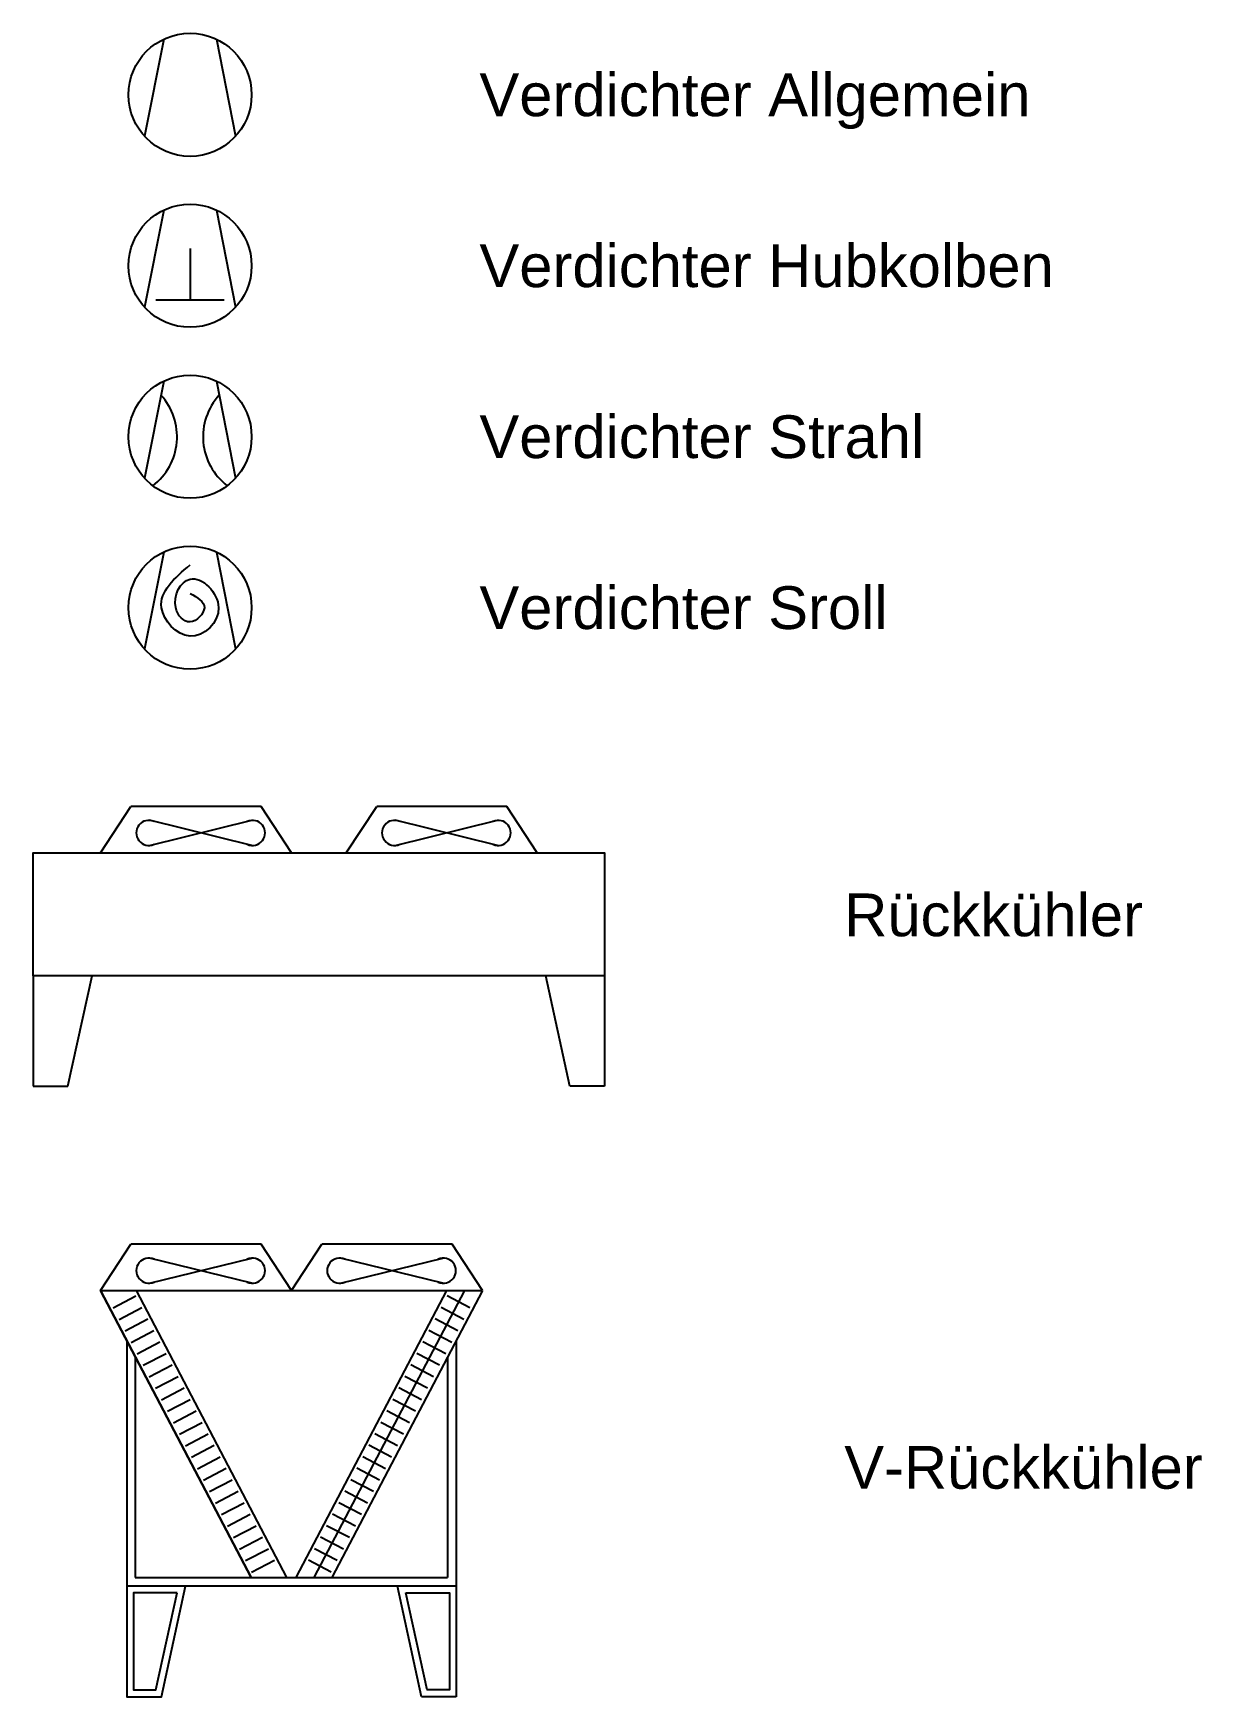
# Model space of a CAD drawing. Header units: millimetres. Extents: x 497 to 3913, y 3423 to 8288.
import ezdxf
from ezdxf.enums import TextEntityAlignment as Align

# ---------------------------------------------------------------- set-up
doc = ezdxf.new("R2010")
doc.units = ezdxf.units.MM
doc.styles.get("Standard").update_dxf_attribs({"font": 'arial.ttf'})

# ---------------------------------------------------------------- blocks, each defined once
blk = doc.blocks.new('Rückkühler')
at = {"color": 7}
for p, q in [((-638.3, 180), (-549.4, 315.1)), ((-169, 315.1), (-549.4, 315.1)), ((-80.1, 180), (-169, 315.1)), ((80.1, 180), (169, 315.1)), ((549.4, 315.1), (169, 315.1)), ((638.3, 180), (549.4, 315.1)), ((-495.4, 201.2), (-196, 274.6)), ((-196, 201.2), (-495.4, 274.6)), ((522.4, 201.2), (223.1, 274.6)), ((223.1, 201.2), (522.4, 274.6)), ((-835, -180), (-835, -503.4)), ((-733.9, -503.4), (-663.1, -180)), ((733.9, -503.4), (663.1, -180)), ((835, -180), (835, -503.4)), ((-835, -503.4), (-733.9, -503.4)), ((835, -503.4), (733.9, -503.4))]:
    blk.add_line(p, q, dxfattribs=at)
blk.add_lwpolyline([(835, -180), (-835, -180), (-835, 180), (835, 180)], close=True, dxfattribs=at)
for centre, start, end in [((-497.3, 237.9), 65.4303, 294.5697), ((-194.1, 237.9), 245.4303, 114.5697), ((221.2, 237.9), 65.4303, 294.5697), ((524.3, 237.9), 245.4303, 114.5697)]:
    blk.add_arc(centre, 36.7, start, end, dxfattribs=at)
blk = doc.blocks.new('Verdichter Allgemein')
for p, q in [((-77, 162.7), (-133.3, -120.9)), ((77, 162.7), (133.3, -120.9))]:
    blk.add_line(p, q)
blk.add_circle((0, 0), 180)
blk = doc.blocks.new('Verdichter Strahl')
for p, q in [((-77, 162.7), (-133.3, -120.9)), ((77, 162.7), (133.3, -120.9))]:
    blk.add_line(p, q)
blk.add_circle((0, 0), 180)
for centre, start, end in [((-217.9, 0), 307.2574, 42.4764), ((217.9, 0), 137.5236, 232.7426)]:
    blk.add_arc(centre, 180, start, end)
blk = doc.blocks.new('Verdichter Sroll')
for p, q in [((-77, 162.7), (-133.3, -120.9)), ((77, 162.7), (133.3, -120.9))]:
    blk.add_line(p, q)
blk.add_circle((0, 0), 180)
blk.add_open_spline([(0, 41.7), (21.1, 29.6), (63.2, 5.4), (-2.4, -63.4), (-63.6, 9.6), (-0.9, 129), (128.5, -3.3), (-3.3, -125.7), (-125.6, 18.1), (-45.1, 86.6), (0, 125)], degree=3, knots=[0, 0, 0, 0, 59.033317, 118.066634, 177.099952, 270.327783, 388.217242, 506.106701, 623.99616, 774.224207, 774.224207, 774.224207, 774.224207])
blk = doc.blocks.new('Verdichter Hubkolben')
for p, q in [((-77, 162.7), (-133.3, -120.9)), ((77, 162.7), (133.3, -120.9)), ((0, 50), (0, -100)), ((-100, -100), (100, -100))]:
    blk.add_line(p, q)
blk.add_circle((0, 0), 180)
blk = doc.blocks.new('V-Rückkühler')
for p, q in [((-558.1, 1188.3), (-469.3, 1323.4)), ((-88.8, 1323.4), (-469.3, 1323.4)), ((0, 1188.3), (-88.8, 1323.4)), ((0, 1188.3), (88.8, 1323.4)), ((469.3, 1323.4), (88.8, 1323.4)), ((558.1, 1188.3), (469.3, 1323.4)), ((-415.2, 1209.5), (-115.9, 1282.9)), ((-115.9, 1209.5), (-415.2, 1282.9)), ((442.2, 1209.5), (142.9, 1282.9)), ((142.9, 1209.5), (442.2, 1282.9)), ((-118.2, 348.4), (-558.1, 1188.3)), ((-558.1, 1188.3), (558.1, 1188.3)), ((-521.2, 1137.3), (-454.8, 1172.1)), ((-13.1, 348.4), (-453, 1188.3)), ((453, 1188.3), (13.1, 348.4)), ((505.6, 1188.3), (65.6, 348.4)), ((558.1, 1188.3), (118.2, 348.4)), ((521.2, 1137.3), (454.8, 1172.1)), ((-503.6, 1103.7), (-437.2, 1138.5)), ((503.6, 1103.7), (437.2, 1138.5)), ((-486, 1070.1), (-419.6, 1104.9)), ((-468.4, 1036.5), (-402, 1071.3)), ((468.4, 1036.5), (402, 1071.3)), ((486, 1070.1), (419.6, 1104.9)), ((-450.8, 1002.9), (-384.4, 1037.7)), ((450.8, 1002.9), (384.4, 1037.7)), ((481.6, 1042.2), (481.6, 323.4)), ((-456.6, 994.5), (-456.6, 348.4)), ((-433.2, 969.3), (-366.8, 1004.1)), ((433.2, 969.3), (366.8, 1004.1)), ((456.6, 994.5), (456.6, 348.4)), ((-415.6, 935.7), (-349.2, 970.5)), ((-398, 902.1), (-331.6, 936.9)), ((398, 902.1), (331.6, 936.9)), ((415.6, 935.7), (349.2, 970.5)), ((-380.4, 868.5), (-314, 903.3)), ((380.4, 868.5), (314, 903.3)), ((-362.8, 834.9), (-296.4, 869.7)), ((-345.2, 801.3), (-278.8, 836.1)), ((345.2, 801.3), (278.8, 836.1)), ((362.8, 834.9), (296.4, 869.7)), ((-327.6, 767.7), (-261.2, 802.5)), ((327.6, 767.7), (261.2, 802.5)), ((-310, 734.1), (-243.6, 768.9)), ((-292.4, 700.5), (-226, 735.3)), ((292.4, 700.5), (226, 735.3)), ((310, 734.1), (243.6, 768.9)), ((-274.8, 666.9), (-208.4, 701.7)), ((274.8, 666.9), (208.4, 701.7)), ((-257.2, 633.3), (-190.8, 668.1)), ((-239.6, 599.8), (-173.2, 634.6)), ((239.6, 599.8), (173.2, 634.6)), ((257.2, 633.3), (190.8, 668.1)), ((-222, 566.2), (-155.6, 601)), ((222, 566.2), (155.6, 601)), ((-204.4, 532.6), (-138, 567.4)), ((204.4, 532.6), (138, 567.4)), ((-186.8, 499), (-120.4, 533.8)), ((-169.2, 465.4), (-102.8, 500.2)), ((169.2, 465.4), (102.8, 500.2)), ((186.8, 499), (120.4, 533.8)), ((-151.6, 431.8), (-85.2, 466.6)), ((151.6, 431.8), (85.2, 466.6)), ((-134, 398.2), (-67.6, 433)), ((-116.5, 364.6), (-50, 399.4)), ((116.5, 364.6), (50, 399.4)), ((134, 398.2), (67.6, 433)), ((-481.6, 323.4), (-481.6, 0)), ((-380.5, 0), (-309.7, 323.4)), ((481.6, 323.4), (-309.7, 323.4)), ((380.5, 0), (309.7, 323.4)), ((481.6, 323.4), (481.6, 0)), ((-481.6, 0), (-380.5, 0)), ((481.6, 0), (380.5, 0))]:
    blk.add_line(p, q)
for points in [[(-558.1, 1188.3), (-118.2, 348.4)], [(-481.6, 1042.2), (-481.6, 0), (-380.5, 0), (-309.7, 323.4), (-481.6, 323.4)], [(-456.6, 348.4), (456.6, 348.4)]]:
    blk.add_lwpolyline(points)
for points in [[(-334.6, 303.4), (-461.6, 303.4), (-461.6, 20), (-396.6, 20)], [(334.6, 303.4), (461.6, 303.4), (461.6, 20), (396.6, 20)]]:
    blk.add_lwpolyline(points, close=True)
for centre, start, end in [((-417.1, 1246.2), 65.4303, 294.5697), ((-114, 1246.2), 245.4303, 114.5697), ((141, 1246.2), 65.4303, 294.5697), ((444.2, 1246.2), 245.4303, 114.5697)]:
    blk.add_arc(centre, 36.7, start, end)

msp = doc.modelspace()

# ---------------------------------------------------------------- block references
for name, p in [('Verdichter Allgemein', (955, 8108.3)), ('Verdichter Hubkolben', (955, 7608.3)), ('Verdichter Strahl', (955, 7108.3)), ('Verdichter Sroll', (955, 6608.3)), ('Rückkühler', (1331.6, 5711.7)), ('V-Rückkühler', (1251.5, 3423))]:
    msp.add_blockref(name, p)

# ---------------------------------------------------------------- texts
at = {"color": 7}
for s, p in [('Verdichter Allgemein', (1801, 8108.3)), ('Verdichter Hubkolben', (1801, 7608.3)), ('Verdichter Strahl', (1801, 7108.3)), ('Verdichter Sroll', (1801, 6608.3)), ('Rückkühler', (2867.6, 5709.8)), ('V-Rückkühler', (2867.6, 4093.9))]:
    msp.add_text(s, height=125, dxfattribs=at).set_placement(p, align=Align.MIDDLE_LEFT)

doc.saveas('drawing.dxf')
